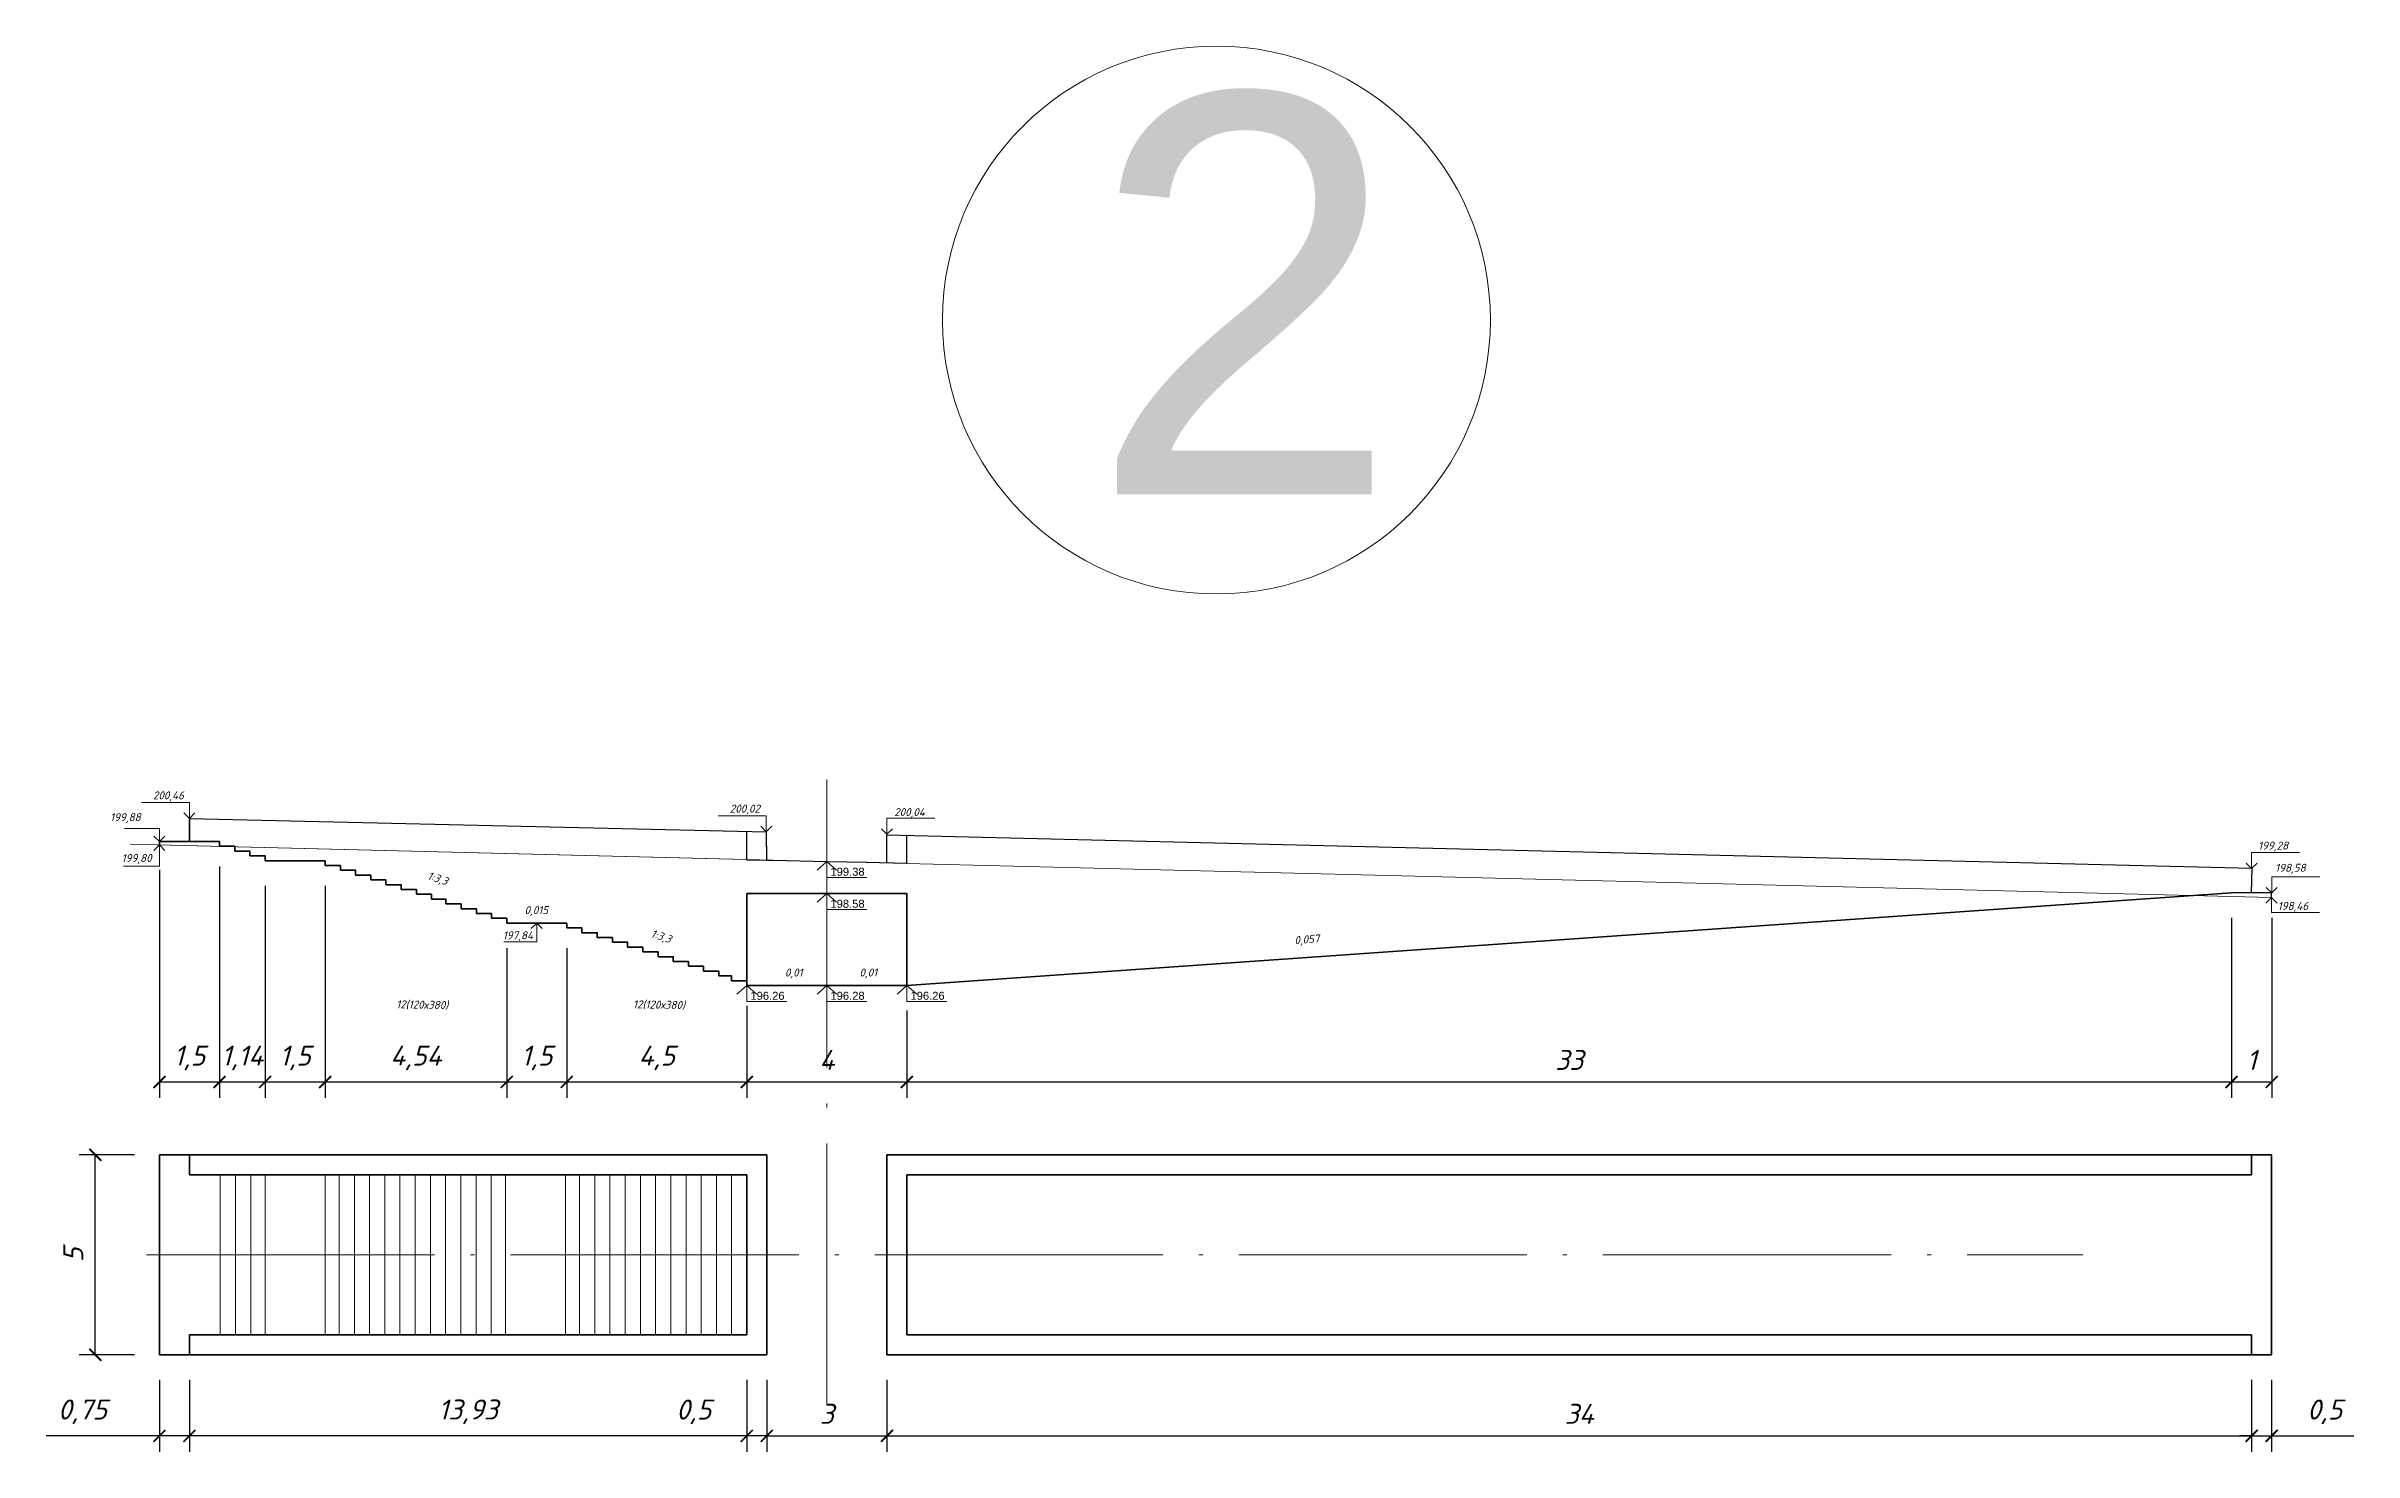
# Model space of a CAD drawing. Header units: millimetres. Extents: x -2123 to 34701, y -1286 to 835.
# Drawn here: x 4759.9 to 4817.6, y -746.5 to -711.4 of the extents above; entities that cross this region are included whole.
import ezdxf

# ---------------------------------------------------------------- set-up
doc = ezdxf.new("R2010")
doc.units = ezdxf.units.MM
doc.linetypes.add('ACAD_ISO04W100', pattern=[30, 24, -3, 0, -3])
doc.layers.get('0').update_dxf_attribs({"lineweight": 15})
doc.layers.add('вертикалка', color=6, linetype='Continuous', lineweight=15)
doc.layers.add('Текст', color=7, linetype='Continuous', lineweight=15)
doc.layers.add('поперечніе для 12м', color=7, linetype='Continuous')
doc.styles.get("Standard").update_dxf_attribs({"font": 'arial.ttf'})
doc.styles.add('Креслярський', font='isocpeui.ttf')
doc.styles.add('стиль1', font='isocpeui.ttf')
doc.dimstyles.new('3 Cтил Макс', dxfattribs={"dimtxt": 1, "dimasz": 0.3, "dimexe": 1.25, "dimexo": 0.625, "dimgap": 0.3, "dimtad": 1, "dimtxsty": 'стиль1', "dimblk": 'ARCHTICK', "dimcen": 2.5, "dimadec": 0, "dimazin": 0, "dimtfac": 1, "dimtmove": 0, "dimatfit": 3, "dimldrblk": 'DATUMFILLED', "dimfxl": 1, "dimarcsym": 0})

# ---------------------------------------------------------------- blocks, each defined once
blk = doc.blocks.new('_ArchTick')
at = {"color": 0, "linetype": 'ByBlock', "const_width": 0.15}
blk.add_lwpolyline([(-0.5, -0.5), (0.5, 0.5)], dxfattribs=at)
blk = doc.blocks.new('*D688')
at = {"layer": 'Defpoints', "color": 0, "lineweight": 20, "ltscale": 0.5, "transparency": 16777216}
for p in [(4780.904, -744.089), (4815.011, -744.089), (4815.011, -746.114)]:
    blk.add_point(p, dxfattribs=at)
at = {"layer": 'вертикалка', "color": 0, "lineweight": -2, "ltscale": 0.5, "transparency": 16777216}
for p, q in [((4780.904, -744.714), (4780.904, -746.514)), ((4815.011, -744.714), (4815.011, -746.514)), ((4780.904, -746.114), (4815.011, -746.114))]:
    blk.add_line(p, q, dxfattribs=at)
at = {"layer": 'вертикалка', "color": 0, "lineweight": -2, "ltscale": 0.5, "transparency": 16777216, "xscale": 0.3, "yscale": 0.3, "zscale": 0.3, "rotation": 180}
blk.add_blockref('_ArchTick', (4780.904, -746.114), dxfattribs=at)
at = {"layer": 'вертикалка', "color": 0, "lineweight": -2, "ltscale": 0.5, "transparency": 16777216, "xscale": 0.3, "yscale": 0.3, "zscale": 0.3}
blk.add_blockref('_ArchTick', (4815.011, -746.114), dxfattribs=at)
at = {"layer": 'вертикалка', "color": 0, "lineweight": 20, "ltscale": 0.5, "transparency": 16777216, "insert": (4798.207, -745.564), "char_height": 0.5, "attachment_point": 5, "style": 'стиль1'}
blk.add_mtext('34', dxfattribs=at)
blk = doc.blocks.new('_DatumFilled')
at = {"color": 0, "linetype": 'ByBlock'}
blk.add_solid([(0, 0.58), (-1, 0), (0, -0.58)], dxfattribs=at)
blk = doc.blocks.new('*D689')
at = {"layer": 'Defpoints', "color": 0, "lineweight": 20, "ltscale": 0.5, "transparency": 16777216}
for p in [(4777.904, -744.089), (4780.904, -744.089), (4780.904, -746.114)]:
    blk.add_point(p, dxfattribs=at)
at = {"layer": 'вертикалка', "color": 0, "lineweight": -2, "ltscale": 0.5, "transparency": 16777216}
for p, q in [((4777.904, -744.714), (4777.904, -746.514)), ((4780.904, -744.714), (4780.904, -746.514)), ((4777.904, -746.114), (4780.904, -746.114))]:
    blk.add_line(p, q, dxfattribs=at)
at = {"layer": 'вертикалка', "color": 0, "lineweight": -2, "ltscale": 0.5, "transparency": 16777216, "xscale": 0.3, "yscale": 0.3, "zscale": 0.3, "rotation": 180}
blk.add_blockref('_ArchTick', (4777.904, -746.114), dxfattribs=at)
at = {"layer": 'вертикалка', "color": 0, "lineweight": -2, "ltscale": 0.5, "transparency": 16777216, "xscale": 0.3, "yscale": 0.3, "zscale": 0.3}
blk.add_blockref('_ArchTick', (4780.904, -746.114), dxfattribs=at)
at = {"layer": 'вертикалка', "color": 0, "lineweight": 20, "ltscale": 0.5, "transparency": 16777216, "insert": (4779.404, -745.564), "char_height": 0.5, "attachment_point": 5, "style": 'стиль1'}
blk.add_mtext('3', dxfattribs=at)
blk = doc.blocks.new('*D690')
at = {"layer": 'Defpoints', "color": 0, "lineweight": 20, "ltscale": 0.5, "transparency": 16777216}
for p in [(4777.404, -744.089), (4777.904, -744.089), (4777.404, -746.114)]:
    blk.add_point(p, dxfattribs=at)
at = {"layer": 'вертикалка', "color": 0, "lineweight": -2, "ltscale": 0.5, "transparency": 16777216}
for p, q in [((4777.404, -744.714), (4777.404, -746.514)), ((4777.904, -744.714), (4777.904, -746.514)), ((4777.404, -746.114), (4775.349, -746.114)), ((4777.904, -746.114), (4777.404, -746.114)), ((4777.904, -746.114), (4778.204, -746.114))]:
    blk.add_line(p, q, dxfattribs=at)
at = {"layer": 'вертикалка', "color": 0, "lineweight": -2, "ltscale": 0.5, "transparency": 16777216, "xscale": 0.3, "yscale": 0.3, "zscale": 0.3}
blk.add_blockref('_ArchTick', (4777.404, -746.114), dxfattribs=at)
at = {"layer": 'вертикалка', "color": 0, "lineweight": -2, "ltscale": 0.5, "transparency": 16777216, "xscale": 0.3, "yscale": 0.3, "zscale": 0.3, "rotation": 180}
blk.add_blockref('_ArchTick', (4777.904, -746.114), dxfattribs=at)
at = {"layer": 'вертикалка', "color": 0, "lineweight": 20, "ltscale": 0.5, "transparency": 16777216, "insert": (4776.077, -745.514), "char_height": 0.5, "attachment_point": 5, "style": 'стиль1'}
blk.add_mtext('0,5', dxfattribs=at)
blk = doc.blocks.new('*D691')
at = {"layer": 'Defpoints', "color": 0, "lineweight": 20, "ltscale": 0.5, "transparency": 16777216}
for p in [(4763.475, -744.089), (4777.404, -744.089), (4763.475, -746.114)]:
    blk.add_point(p, dxfattribs=at)
at = {"layer": 'вертикалка', "color": 0, "lineweight": -2, "ltscale": 0.5, "transparency": 16777216}
for p, q in [((4763.475, -744.714), (4763.475, -746.514)), ((4777.404, -744.714), (4777.404, -746.514)), ((4777.404, -746.114), (4763.475, -746.114))]:
    blk.add_line(p, q, dxfattribs=at)
at = {"layer": 'вертикалка', "color": 0, "lineweight": -2, "ltscale": 0.5, "transparency": 16777216, "xscale": 0.3, "yscale": 0.3, "zscale": 0.3, "rotation": 180}
blk.add_blockref('_ArchTick', (4763.475, -746.114), dxfattribs=at)
at = {"layer": 'вертикалка', "color": 0, "lineweight": -2, "ltscale": 0.5, "transparency": 16777216, "xscale": 0.3, "yscale": 0.3, "zscale": 0.3}
blk.add_blockref('_ArchTick', (4777.404, -746.114), dxfattribs=at)
at = {"layer": 'вертикалка', "color": 0, "lineweight": 20, "ltscale": 0.5, "transparency": 16777216, "insert": (4770.439, -745.514), "char_height": 0.5, "attachment_point": 5, "style": 'стиль1'}
blk.add_mtext('13,93', dxfattribs=at)
blk = doc.blocks.new('*D692')
at = {"layer": 'Defpoints', "color": 0, "lineweight": 20, "ltscale": 0.5, "transparency": 16777216}
for p in [(4762.725, -744.089), (4763.475, -744.089), (4763.475, -746.114)]:
    blk.add_point(p, dxfattribs=at)
at = {"layer": 'вертикалка', "color": 0, "lineweight": -2, "ltscale": 0.5, "transparency": 16777216}
for p, q in [((4762.725, -744.714), (4762.725, -746.514)), ((4763.475, -744.714), (4763.475, -746.514)), ((4762.725, -746.114), (4759.893, -746.114)), ((4763.475, -746.114), (4762.725, -746.114))]:
    blk.add_line(p, q, dxfattribs=at)
at = {"layer": 'вертикалка', "color": 0, "lineweight": -2, "ltscale": 0.5, "transparency": 16777216, "xscale": 0.3, "yscale": 0.3, "zscale": 0.3, "rotation": 180}
blk.add_blockref('_ArchTick', (4762.725, -746.114), dxfattribs=at)
at = {"layer": 'вертикалка', "color": 0, "lineweight": -2, "ltscale": 0.5, "transparency": 16777216, "xscale": 0.3, "yscale": 0.3, "zscale": 0.3}
blk.add_blockref('_ArchTick', (4763.475, -746.114), dxfattribs=at)
at = {"layer": 'вертикалка', "color": 0, "lineweight": 20, "ltscale": 0.5, "transparency": 16777216, "insert": (4760.802, -745.514), "char_height": 0.5, "attachment_point": 5, "style": 'стиль1'}
blk.add_mtext('0,75', dxfattribs=at)
blk = doc.blocks.new('*D693')
at = {"layer": 'Defpoints', "color": 0, "lineweight": 20, "ltscale": 0.5, "transparency": 16777216}
for p in [(4762.725, -731.34), (4764.225, -731.377), (4764.225, -737.267)]:
    blk.add_point(p, dxfattribs=at)
at = {"layer": 'вертикалка', "color": 0, "lineweight": -2, "ltscale": 0.5, "transparency": 16777216}
for p, q in [((4762.725, -731.965), (4762.725, -737.667)), ((4764.225, -732.002), (4764.225, -737.667)), ((4762.725, -737.267), (4764.225, -737.267))]:
    blk.add_line(p, q, dxfattribs=at)
at = {"layer": 'вертикалка', "color": 0, "lineweight": -2, "ltscale": 0.5, "transparency": 16777216, "xscale": 0.3, "yscale": 0.3, "zscale": 0.3, "rotation": 180}
blk.add_blockref('_ArchTick', (4762.725, -737.267), dxfattribs=at)
at = {"layer": 'вертикалка', "color": 0, "lineweight": -2, "ltscale": 0.5, "transparency": 16777216, "xscale": 0.3, "yscale": 0.3, "zscale": 0.3}
blk.add_blockref('_ArchTick', (4764.225, -737.267), dxfattribs=at)
at = {"layer": 'вертикалка', "color": 0, "lineweight": 20, "ltscale": 0.5, "transparency": 16777216, "insert": (4763.475, -736.667), "char_height": 0.5, "attachment_point": 5, "style": 'стиль1'}
blk.add_mtext('1,5', dxfattribs=at)
blk = doc.blocks.new('*D694')
at = {"layer": 'Defpoints', "color": 0, "lineweight": 20, "ltscale": 0.5, "transparency": 16777216}
for p in [(4764.225, -731.257), (4765.365, -731.737), (4765.365, -737.267)]:
    blk.add_point(p, dxfattribs=at)
at = {"layer": 'вертикалка', "color": 0, "lineweight": -2, "ltscale": 0.5, "transparency": 16777216}
for p, q in [((4764.225, -731.882), (4764.225, -737.667)), ((4765.365, -732.362), (4765.365, -737.667)), ((4764.225, -737.267), (4765.365, -737.267))]:
    blk.add_line(p, q, dxfattribs=at)
at = {"layer": 'вертикалка', "color": 0, "lineweight": -2, "ltscale": 0.5, "transparency": 16777216, "xscale": 0.3, "yscale": 0.3, "zscale": 0.3, "rotation": 180}
blk.add_blockref('_ArchTick', (4764.225, -737.267), dxfattribs=at)
at = {"layer": 'вертикалка', "color": 0, "lineweight": -2, "ltscale": 0.5, "transparency": 16777216, "xscale": 0.3, "yscale": 0.3, "zscale": 0.3}
blk.add_blockref('_ArchTick', (4765.365, -737.267), dxfattribs=at)
at = {"layer": 'вертикалка', "color": 0, "lineweight": 20, "ltscale": 0.5, "transparency": 16777216, "insert": (4764.795, -736.667), "char_height": 0.5, "attachment_point": 5, "style": 'стиль1'}
blk.add_mtext('1,14', dxfattribs=at)
blk = doc.blocks.new('*D695')
at = {"layer": 'Defpoints', "color": 0, "lineweight": 20, "ltscale": 0.5, "transparency": 16777216}
for p in [(4765.365, -731.737), (4766.865, -731.737), (4766.865, -737.267)]:
    blk.add_point(p, dxfattribs=at)
at = {"layer": 'вертикалка', "color": 0, "lineweight": -2, "ltscale": 0.5, "transparency": 16777216}
for p, q in [((4765.365, -732.362), (4765.365, -737.667)), ((4766.865, -732.362), (4766.865, -737.667)), ((4765.365, -737.267), (4766.865, -737.267))]:
    blk.add_line(p, q, dxfattribs=at)
at = {"layer": 'вертикалка', "color": 0, "lineweight": -2, "ltscale": 0.5, "transparency": 16777216, "xscale": 0.3, "yscale": 0.3, "zscale": 0.3, "rotation": 180}
blk.add_blockref('_ArchTick', (4765.365, -737.267), dxfattribs=at)
at = {"layer": 'вертикалка', "color": 0, "lineweight": -2, "ltscale": 0.5, "transparency": 16777216, "xscale": 0.3, "yscale": 0.3, "zscale": 0.3}
blk.add_blockref('_ArchTick', (4766.865, -737.267), dxfattribs=at)
at = {"layer": 'вертикалка', "color": 0, "lineweight": 20, "ltscale": 0.5, "transparency": 16777216, "insert": (4766.115, -736.667), "char_height": 0.5, "attachment_point": 5, "style": 'стиль1'}
blk.add_mtext('1,5', dxfattribs=at)
blk = doc.blocks.new('*D696')
at = {"layer": 'Defpoints', "color": 0, "lineweight": 20, "ltscale": 0.5, "transparency": 16777216}
for p in [(4766.865, -731.857), (4771.404, -733.297), (4771.404, -737.267)]:
    blk.add_point(p, dxfattribs=at)
at = {"layer": 'вертикалка', "color": 0, "lineweight": -2, "ltscale": 0.5, "transparency": 16777216}
for p, q in [((4766.865, -732.482), (4766.865, -737.667)), ((4771.404, -733.922), (4771.404, -737.667)), ((4766.865, -737.267), (4771.404, -737.267))]:
    blk.add_line(p, q, dxfattribs=at)
at = {"layer": 'вертикалка', "color": 0, "lineweight": -2, "ltscale": 0.5, "transparency": 16777216, "xscale": 0.3, "yscale": 0.3, "zscale": 0.3, "rotation": 180}
blk.add_blockref('_ArchTick', (4766.865, -737.267), dxfattribs=at)
at = {"layer": 'вертикалка', "color": 0, "lineweight": -2, "ltscale": 0.5, "transparency": 16777216, "xscale": 0.3, "yscale": 0.3, "zscale": 0.3}
blk.add_blockref('_ArchTick', (4771.404, -737.267), dxfattribs=at)
at = {"layer": 'вертикалка', "color": 0, "lineweight": 20, "ltscale": 0.5, "transparency": 16777216, "insert": (4769.134, -736.667), "char_height": 0.5, "attachment_point": 5, "style": 'стиль1'}
blk.add_mtext('4,54', dxfattribs=at)
blk = doc.blocks.new('*D697')
at = {"layer": 'Defpoints', "color": 0, "lineweight": 20, "ltscale": 0.5, "transparency": 16777216}
for p in [(4771.404, -733.297), (4772.904, -733.297), (4772.904, -737.267)]:
    blk.add_point(p, dxfattribs=at)
at = {"layer": 'вертикалка', "color": 0, "lineweight": -2, "ltscale": 0.5, "transparency": 16777216}
for p, q in [((4771.404, -733.922), (4771.404, -737.667)), ((4772.904, -733.922), (4772.904, -737.667)), ((4771.404, -737.267), (4772.904, -737.267))]:
    blk.add_line(p, q, dxfattribs=at)
at = {"layer": 'вертикалка', "color": 0, "lineweight": -2, "ltscale": 0.5, "transparency": 16777216, "xscale": 0.3, "yscale": 0.3, "zscale": 0.3, "rotation": 180}
blk.add_blockref('_ArchTick', (4771.404, -737.267), dxfattribs=at)
at = {"layer": 'вертикалка', "color": 0, "lineweight": -2, "ltscale": 0.5, "transparency": 16777216, "xscale": 0.3, "yscale": 0.3, "zscale": 0.3}
blk.add_blockref('_ArchTick', (4772.904, -737.267), dxfattribs=at)
at = {"layer": 'вертикалка', "color": 0, "lineweight": 20, "ltscale": 0.5, "transparency": 16777216, "insert": (4772.154, -736.667), "char_height": 0.5, "attachment_point": 5, "style": 'стиль1'}
blk.add_mtext('1,5', dxfattribs=at)
blk = doc.blocks.new('*D698')
at = {"layer": 'Defpoints', "color": 0, "lineweight": 20, "ltscale": 0.5, "transparency": 16777216}
for p in [(4772.904, -733.417), (4777.404, -734.737), (4777.404, -737.267)]:
    blk.add_point(p, dxfattribs=at)
at = {"layer": 'вертикалка', "color": 0, "lineweight": -2, "ltscale": 0.5, "transparency": 16777216}
for p, q in [((4772.904, -734.042), (4772.904, -737.667)), ((4777.404, -735.362), (4777.404, -737.667)), ((4772.904, -737.267), (4777.404, -737.267))]:
    blk.add_line(p, q, dxfattribs=at)
at = {"layer": 'вертикалка', "color": 0, "lineweight": -2, "ltscale": 0.5, "transparency": 16777216, "xscale": 0.3, "yscale": 0.3, "zscale": 0.3, "rotation": 180}
blk.add_blockref('_ArchTick', (4772.904, -737.267), dxfattribs=at)
at = {"layer": 'вертикалка', "color": 0, "lineweight": -2, "ltscale": 0.5, "transparency": 16777216, "xscale": 0.3, "yscale": 0.3, "zscale": 0.3}
blk.add_blockref('_ArchTick', (4777.404, -737.267), dxfattribs=at)
at = {"layer": 'вертикалка', "color": 0, "lineweight": 20, "ltscale": 0.5, "transparency": 16777216, "insert": (4775.154, -736.667), "char_height": 0.5, "attachment_point": 5, "style": 'стиль1'}
blk.add_mtext('4,5', dxfattribs=at)
blk = doc.blocks.new('*D699')
at = {"layer": 'Defpoints', "color": 0, "lineweight": 20, "ltscale": 0.5, "transparency": 16777216}
for p in [(4777.404, -734.857), (4781.404, -734.857), (4781.404, -737.267)]:
    blk.add_point(p, dxfattribs=at)
at = {"layer": 'вертикалка', "color": 0, "lineweight": -2, "ltscale": 0.5, "transparency": 16777216}
for p, q in [((4777.404, -735.482), (4777.404, -737.667)), ((4781.404, -735.482), (4781.404, -737.667)), ((4777.404, -737.267), (4781.404, -737.267))]:
    blk.add_line(p, q, dxfattribs=at)
at = {"layer": 'вертикалка', "color": 0, "lineweight": -2, "ltscale": 0.5, "transparency": 16777216, "xscale": 0.3, "yscale": 0.3, "zscale": 0.3, "rotation": 180}
blk.add_blockref('_ArchTick', (4777.404, -737.267), dxfattribs=at)
at = {"layer": 'вертикалка', "color": 0, "lineweight": -2, "ltscale": 0.5, "transparency": 16777216, "xscale": 0.3, "yscale": 0.3, "zscale": 0.3}
blk.add_blockref('_ArchTick', (4781.404, -737.267), dxfattribs=at)
at = {"layer": 'вертикалка', "color": 0, "lineweight": 20, "ltscale": 0.5, "transparency": 16777216, "insert": (4779.404, -736.717), "char_height": 0.5, "attachment_point": 5, "style": 'стиль1'}
blk.add_mtext('4', dxfattribs=at)
blk = doc.blocks.new('*D700')
at = {"layer": 'Defpoints', "color": 0, "lineweight": 20, "ltscale": 0.5, "transparency": 16777216}
for p in [(4814.51, -732.54), (4781.404, -734.857), (4814.51, -737.267)]:
    blk.add_point(p, dxfattribs=at)
at = {"layer": 'вертикалка', "color": 0, "lineweight": -2, "ltscale": 0.5, "transparency": 16777216}
for p, q in [((4814.51, -733.165), (4814.51, -737.667)), ((4781.404, -735.482), (4781.404, -737.667)), ((4781.404, -737.267), (4814.51, -737.267))]:
    blk.add_line(p, q, dxfattribs=at)
at = {"layer": 'вертикалка', "color": 0, "lineweight": -2, "ltscale": 0.5, "transparency": 16777216, "xscale": 0.3, "yscale": 0.3, "zscale": 0.3, "rotation": 180}
blk.add_blockref('_ArchTick', (4781.404, -737.267), dxfattribs=at)
at = {"layer": 'вертикалка', "color": 0, "lineweight": -2, "ltscale": 0.5, "transparency": 16777216, "xscale": 0.3, "yscale": 0.3, "zscale": 0.3}
blk.add_blockref('_ArchTick', (4814.51, -737.267), dxfattribs=at)
at = {"layer": 'вертикалка', "color": 0, "lineweight": 20, "ltscale": 0.5, "transparency": 16777216, "insert": (4797.957, -736.717), "char_height": 0.5, "attachment_point": 5, "style": 'стиль1'}
blk.add_mtext('33', dxfattribs=at)
blk = doc.blocks.new('*D701')
at = {"layer": 'Defpoints', "color": 0, "lineweight": 20, "ltscale": 0.5, "transparency": 16777216}
for p in [(4814.51, -732.54), (4815.512, -732.54), (4815.512, -737.267)]:
    blk.add_point(p, dxfattribs=at)
at = {"layer": 'вертикалка', "color": 0, "lineweight": -2, "ltscale": 0.5, "transparency": 16777216}
for p, q in [((4814.51, -733.165), (4814.51, -737.667)), ((4815.512, -733.165), (4815.512, -737.667)), ((4814.51, -737.267), (4815.512, -737.267))]:
    blk.add_line(p, q, dxfattribs=at)
at = {"layer": 'вертикалка', "color": 0, "lineweight": -2, "ltscale": 0.5, "transparency": 16777216, "xscale": 0.3, "yscale": 0.3, "zscale": 0.3, "rotation": 180}
blk.add_blockref('_ArchTick', (4814.51, -737.267), dxfattribs=at)
at = {"layer": 'вертикалка', "color": 0, "lineweight": -2, "ltscale": 0.5, "transparency": 16777216, "xscale": 0.3, "yscale": 0.3, "zscale": 0.3}
blk.add_blockref('_ArchTick', (4815.512, -737.267), dxfattribs=at)
at = {"layer": 'вертикалка', "color": 0, "lineweight": 20, "ltscale": 0.5, "transparency": 16777216, "insert": (4815.011, -736.717), "char_height": 0.5, "attachment_point": 5, "style": 'стиль1'}
blk.add_mtext('1', dxfattribs=at)
blk = doc.blocks.new('*D702')
at = {"layer": 'Defpoints', "color": 0, "lineweight": 20, "ltscale": 0.5, "transparency": 16777216}
for p in [(4815.011, -744.089), (4815.51, -744.089), (4815.51, -746.114)]:
    blk.add_point(p, dxfattribs=at)
at = {"layer": 'вертикалка', "color": 0, "lineweight": -2, "ltscale": 0.5, "transparency": 16777216}
for p, q in [((4815.011, -744.714), (4815.011, -746.514)), ((4815.51, -744.714), (4815.51, -746.514)), ((4815.011, -746.114), (4814.711, -746.114)), ((4815.011, -746.114), (4815.51, -746.114)), ((4815.51, -746.114), (4817.565, -746.114))]:
    blk.add_line(p, q, dxfattribs=at)
at = {"layer": 'вертикалка', "color": 0, "lineweight": -2, "ltscale": 0.5, "transparency": 16777216, "xscale": 0.3, "yscale": 0.3, "zscale": 0.3}
blk.add_blockref('_ArchTick', (4815.011, -746.114), dxfattribs=at)
at = {"layer": 'вертикалка', "color": 0, "lineweight": -2, "ltscale": 0.5, "transparency": 16777216, "xscale": 0.3, "yscale": 0.3, "zscale": 0.3, "rotation": 180}
blk.add_blockref('_ArchTick', (4815.51, -746.114), dxfattribs=at)
at = {"layer": 'вертикалка', "color": 0, "lineweight": 20, "ltscale": 0.5, "transparency": 16777216, "insert": (4816.838, -745.514), "char_height": 0.5, "attachment_point": 5, "style": 'стиль1'}
blk.add_mtext('0,5', dxfattribs=at)
blk = doc.blocks.new('*D703')
at = {"layer": 'Defpoints', "color": 0, "lineweight": 20, "ltscale": 0.5, "transparency": 16777216}
for p in [(4761.121, -739.089), (4762.725, -739.089), (4762.725, -744.089)]:
    blk.add_point(p, dxfattribs=at)
at = {"layer": 'вертикалка', "color": 0, "lineweight": -2, "ltscale": 0.5, "transparency": 16777216}
for p, q in [((4762.1, -739.089), (4760.721, -739.089)), ((4761.121, -744.089), (4761.121, -739.089)), ((4762.1, -744.089), (4760.721, -744.089))]:
    blk.add_line(p, q, dxfattribs=at)
at = {"layer": 'вертикалка', "color": 0, "lineweight": -2, "ltscale": 0.5, "transparency": 16777216, "xscale": 0.3, "yscale": 0.3, "zscale": 0.3}
for p, rotation in [((4761.121, -739.089), 90), ((4761.121, -744.089), 270)]:
    blk.add_blockref('_ArchTick', p, dxfattribs=dict(at, rotation=rotation))
at = {"layer": 'вертикалка', "color": 0, "lineweight": 20, "ltscale": 0.5, "transparency": 16777216, "insert": (4760.571, -741.589), "char_height": 0.5, "attachment_point": 5, "rotation": 90, "style": 'стиль1'}
blk.add_mtext('5', dxfattribs=at)

msp = doc.modelspace()

# ---------------------------------------------------------------- linework, layer by layer
at = {"color": 0, "lineweight": 18}
for points in [[(4763.474, -730.68), (4763.474, -730.28), (4762.274, -730.28)], [(4763.336, -730.542), (4763.474, -730.68), (4763.611, -730.542)], [(4777.891, -731.012), (4777.891, -730.612), (4776.691, -730.612)], [(4780.904, -731.075), (4780.904, -730.675), (4782.104, -730.675)], [(4762.725, -731.257), (4762.725, -730.934), (4761.855, -730.934)], [(4762.862, -731.12), (4762.725, -731.257), (4762.587, -731.12)], [(4777.753, -730.874), (4777.891, -731.012), (4778.028, -730.874)], [(4781.041, -730.938), (4780.904, -731.075), (4780.767, -730.938)], [(4762.725, -731.34), (4762.725, -731.871), (4761.827, -731.871)], [(4762.862, -731.478), (4762.725, -731.34), (4762.587, -731.478)], [(4815.148, -731.798), (4815.011, -731.935), (4814.873, -731.798)], [(4815.011, -731.935), (4815.011, -731.535), (4816.211, -731.535)], [(4815.65, -732.403), (4815.512, -732.54), (4815.375, -732.403)], [(4815.512, -732.54), (4815.512, -732.14), (4816.712, -732.14)], [(4815.645, -732.797), (4815.508, -732.66), (4815.37, -732.797)], [(4815.51, -732.635), (4815.51, -733.035), (4816.71, -733.035)], [(4772.154, -733.297), (4772.154, -733.767), (4771.33, -733.767)], [(4772.291, -733.435), (4772.154, -733.297), (4772.017, -733.435)]]:
    msp.add_lwpolyline(points, dxfattribs=at)
for points in [[(4769.224, -732.214, 0, 0, 0), (4769.899, -732.43, 0.143, 0, 0), (4770.22, -732.533, 0, 0, 0)], [(4771.768, -733.12, 0, 0, 0), (4772.475, -733.158, 0.143, 0, 0), (4772.812, -733.177, 0, 0, 0)], [(4774.809, -733.661, 0, 0, 0), (4775.483, -733.877, 0.143, 0, 0), (4775.804, -733.98, 0, 0, 0)], [(4779.024, -734.679, 0, 0, 0), (4778.317, -734.718, 0.143, 0, 0), (4777.98, -734.736, 0, 0, 0)], [(4779.992, -734.679, 0, 0, 0), (4780.699, -734.718, 0.143, 0, 0), (4781.036, -734.736, 0, 0, 0)]]:
    msp.add_lwpolyline(points, format="xyseb", dxfattribs=at)
at = {"color": 0, "lineweight": 30}
msp.add_lwpolyline([(4791.753, -733.878, 0, 0, 0), (4791.047, -733.93, 0.143, 0, 0), (4790.71, -733.954, 0, 0, 0)], format="xyseb", dxfattribs=at)
at = {"layer": 'вертикалка', "color": 5, "lineweight": 20}
for points in [[(4762.724, -731.257), (4763.474, -731.257)], [(4762.725, -731.757), (4762.725, -731.257)], [(4777.403, -731.711), (4777.403, -731.011), (4777.892, -731.004)], [(4813.513, -732.61), (4814.51, -732.54)], [(4815.508, -732.54), (4815.51, -732.66)], [(4766.865, -739.589), (4766.865, -743.589)]]:
    msp.add_lwpolyline(points, dxfattribs=at)
at = {"layer": 'вертикалка', "color": 1, "lineweight": 20}
msp.add_lwpolyline([(4815.51, -732.66), (4761.989, -731.322), (4761.989, -731.322)], dxfattribs=at)
at = {"layer": 'поперечніе для 12м', "color": 116, "linetype": 'ACAD_ISO04W100', "lineweight": 9, "ltscale": 0.3, "true_color": 0x136734}
for points in [[(4779.404, -729.707), (4779.404, -745.349)], [(4762.4, -741.589), (4810.793, -741.589)]]:
    msp.add_lwpolyline(points, dxfattribs=at)
at = {"layer": 'поперечніе для 12м', "color": 177, "lineweight": 30, "true_color": 0x293189}
for points in [[(4763.474, -730.68), (4777.892, -731.011)], [(4777.403, -731.711), (4777.403, -731.011)], [(4777.902, -731.722), (4777.892, -731.011)], [(4777.905, -731.723), (4777.892, -731.075)], [(4780.904, -731.091), (4815.023, -731.925)], [(4777.403, -731.711), (4778.401, -731.734), (4779.404, -731.757), (4780.404, -731.777), (4781.404, -731.797)], [(4815.01, -732.54), (4815.023, -731.925)], [(4815.508, -732.66), (4815.51, -732.54), (4814.51, -732.54)]]:
    msp.add_lwpolyline(points, dxfattribs=at)
at = {"layer": 'поперечніе для 12м', "color": 116, "lineweight": 35, "true_color": 0x136734}
for points in [[(4763.474, -731.257), (4763.474, -730.68)], [(4762.725, -739.089), (4777.904, -739.089)], [(4777.904, -739.089), (4777.904, -744.089)], [(4780.904, -739.089), (4815.51, -739.089)], [(4780.904, -739.089), (4780.904, -744.089)], [(4763.475, -739.589), (4777.404, -739.589)], [(4777.404, -739.589), (4777.404, -743.589)], [(4777.904, -739.589), (4777.904, -743.589)], [(4781.404, -739.589), (4815.011, -739.589)], [(4781.404, -739.589), (4781.404, -743.589)], [(4763.475, -743.589), (4777.404, -743.589)], [(4781.404, -743.589), (4815.011, -743.589)], [(4762.725, -744.089), (4777.904, -744.089)], [(4780.904, -744.089), (4815.51, -744.089)]]:
    msp.add_lwpolyline(points, dxfattribs=at)
at = {"layer": 'поперечніе для 12м', "color": 177, "lineweight": 35, "true_color": 0x293189}
for points in [[(4764.225, -731.257), (4762.725, -731.257), (4762.725, -731.34)], [(4764.225, -731.377), (4764.225, -731.257), (4763.845, -731.257)], [(4764.605, -731.497), (4764.605, -731.377), (4764.225, -731.377)], [(4764.985, -731.617), (4764.985, -731.497), (4764.605, -731.497)], [(4765.365, -731.737), (4765.365, -731.617), (4764.985, -731.617)], [(4766.865, -731.737), (4765.365, -731.737)], [(4766.865, -731.737), (4766.865, -731.857)], [(4767.245, -731.977), (4767.245, -731.857), (4766.865, -731.857)], [(4767.625, -732.097), (4767.625, -731.977), (4767.245, -731.977)], [(4768.005, -732.217), (4768.005, -732.097), (4767.625, -732.097)], [(4768.385, -732.337), (4768.385, -732.217), (4768.005, -732.217)], [(4768.765, -732.457), (4768.765, -732.337), (4768.385, -732.337)], [(4769.145, -732.577), (4769.145, -732.457), (4768.765, -732.457)], [(4769.525, -732.697), (4769.525, -732.577), (4769.145, -732.577)], [(4769.884, -732.817), (4769.884, -732.697), (4769.525, -732.697)], [(4770.264, -732.937), (4770.264, -732.817), (4769.884, -732.817)], [(4770.644, -733.057), (4770.644, -732.937), (4770.264, -732.937)], [(4781.404, -734.857), (4814.51, -732.54)], [(4771.024, -733.177), (4771.024, -733.057), (4770.644, -733.057)], [(4771.404, -733.297), (4771.404, -733.177), (4771.024, -733.177)], [(4772.904, -733.297), (4771.404, -733.297)], [(4772.904, -733.417), (4772.904, -733.297)], [(4772.904, -733.297), (4772.904, -733.417)], [(4773.284, -733.537), (4773.284, -733.417), (4772.904, -733.417)], [(4773.664, -733.657), (4773.664, -733.537), (4773.284, -733.537)], [(4774.044, -733.777), (4774.044, -733.657), (4773.664, -733.657)], [(4774.424, -733.897), (4774.424, -733.777), (4774.044, -733.777)], [(4774.804, -734.017), (4774.804, -733.897), (4774.424, -733.897)], [(4775.184, -734.137), (4775.184, -734.017), (4774.804, -734.017)], [(4775.564, -734.257), (4775.564, -734.137), (4775.184, -734.137)], [(4775.944, -734.377), (4775.944, -734.257), (4775.564, -734.257)], [(4776.324, -734.497), (4776.324, -734.377), (4775.944, -734.377)], [(4776.704, -734.617), (4776.704, -734.497), (4776.324, -734.497)], [(4777.024, -734.737), (4777.024, -734.617), (4776.704, -734.617)], [(4777.404, -734.857), (4777.404, -734.737), (4777.024, -734.737)], [(4762.725, -739.089), (4762.725, -744.089)], [(4763.475, -739.089), (4763.475, -739.589)], [(4815.011, -739.089), (4815.011, -739.589)], [(4815.51, -739.089), (4815.51, -744.089)], [(4763.475, -743.589), (4763.475, -744.089)], [(4815.011, -743.589), (4815.011, -744.089)]]:
    msp.add_lwpolyline(points, dxfattribs=at)
at = {"layer": 'поперечніе для 12м', "color": 30, "lineweight": 30, "true_color": 0xf26722}
for points in [[(4780.904, -731.797), (4780.904, -731.091)], [(4781.404, -731.797), (4781.404, -731.091)]]:
    msp.add_lwpolyline(points, dxfattribs=at)
at = {"layer": 'поперечніе для 12м', "color": 177, "lineweight": 15, "true_color": 0x293189}
msp.add_lwpolyline([(4762.342, -731.331), (4779.404, -731.757)], dxfattribs=at)
at = {"layer": 'поперечніе для 12м', "color": 7, "lineweight": 9}
for points in [[(4779.404, -731.757), (4779.158, -731.974)], [(4779.404, -731.757), (4779.649, -731.973)], [(4779.404, -731.757), (4779.404, -732.157), (4780.404, -732.157)], [(4779.404, -732.557), (4779.158, -732.774)], [(4779.404, -732.557), (4779.649, -732.773)], [(4779.404, -732.557), (4779.404, -732.957), (4780.404, -732.957)], [(4777.404, -734.857), (4777.158, -735.074)], [(4777.404, -734.857), (4777.649, -735.073)], [(4777.404, -734.857), (4777.404, -735.257), (4778.404, -735.257)], [(4779.404, -734.857), (4779.158, -735.074)], [(4779.404, -734.857), (4779.649, -735.073)], [(4779.404, -734.857), (4779.404, -735.257), (4780.404, -735.257)], [(4781.404, -734.857), (4781.158, -735.074)], [(4781.404, -734.857), (4781.649, -735.073)], [(4781.404, -734.857), (4781.404, -735.257), (4782.404, -735.257)]]:
    msp.add_lwpolyline(points, dxfattribs=at)
at = {"layer": 'поперечніе для 12м', "color": 32, "lineweight": 35, "true_color": 0xcd6928}
for points in [[(4779.404, -732.557), (4777.404, -732.557), (4777.404, -734.857), (4781.404, -734.857), (4781.404, -732.557)], [(4779.404, -732.557), (4781.404, -732.557)]]:
    msp.add_lwpolyline(points, dxfattribs=at)
at = {"layer": 'поперечніе для 12м', "color": 7, "lineweight": 35}
msp.add_lwpolyline([(4779.404, -732.557), (4779.404, -732.557), (4780.904, -732.557), (4777.904, -732.557)], dxfattribs=at)
at = {"layer": 'поперечніе для 12м', "color": 116, "lineweight": 18, "true_color": 0x136734}
for points in [[(4764.245, -739.589), (4764.245, -743.589)], [(4764.625, -739.589), (4764.625, -743.589)], [(4765.005, -739.589), (4765.005, -743.589)], [(4767.216, -739.589), (4767.216, -743.589)], [(4767.596, -739.589), (4767.596, -743.589)], [(4767.976, -739.589), (4767.976, -743.589)], [(4768.356, -739.589), (4768.356, -743.589)], [(4768.736, -739.589), (4768.736, -743.589)], [(4769.116, -739.589), (4769.116, -743.589)], [(4769.496, -739.589), (4769.496, -743.589)], [(4769.876, -739.589), (4769.876, -743.589)], [(4770.256, -739.589), (4770.256, -743.589)], [(4770.636, -739.589), (4770.636, -743.589)], [(4771.016, -739.589), (4771.016, -743.589)], [(4773.224, -739.589), (4773.224, -743.589)], [(4773.604, -739.589), (4773.604, -743.589)], [(4773.984, -739.589), (4773.984, -743.589)], [(4774.364, -739.589), (4774.364, -743.589)], [(4774.744, -739.589), (4774.744, -743.589)], [(4775.124, -739.589), (4775.124, -743.589)], [(4775.504, -739.589), (4775.504, -743.589)], [(4775.884, -739.589), (4775.884, -743.589)], [(4776.264, -739.589), (4776.264, -743.589)], [(4776.644, -739.589), (4776.644, -743.589)], [(4777.024, -739.589), (4777.024, -743.589)]]:
    msp.add_lwpolyline(points, dxfattribs=at)
at = {"layer": 'поперечніе для 12м', "color": 177, "lineweight": 18, "true_color": 0x293189}
for points in [[(4765.365, -739.589), (4765.365, -743.589)], [(4771.375, -739.589), (4771.375, -743.589)], [(4772.875, -739.589), (4772.875, -743.589)]]:
    msp.add_lwpolyline(points, dxfattribs=at)
at = {"layer": 'Текст', "color": 18, "lineweight": 20, "true_color": 0x000000}
msp.add_circle((4789.14, -718.222, -1.649), 6.847, dxfattribs=at)

# ---------------------------------------------------------------- texts
at = {"color": 0, "char_height": 0.2, "style": 'Креслярський'}
for s, insert, width, attachment_point, rotation in [('200,46', (4762.561, -730.003), 6.8889, 1, 359.89338), ('199,88', (4762.256, -730.548), 6.8889, 3, 0.10662), ('200,02', (4776.978, -730.335), 6.8889, 1, 359.89338), ('200,04', (4781.086, -730.422), 6.8889, 1, 359.89338), ('199,28', (4815.923, -731.259), 6.8889, 3, 0.10662), ('199,80', (4762.529, -731.57), 6.8889, 3, 0.10662), ('198,58', (4816.361, -731.814), 6.8889, 3, 0.10662), ('1:3,3', (4769.465, -732.003), 6.8889, 1, 342.04128), ('0,015', (4772.437, -732.872), 6.8889, 3, 0.10662), ('198,46', (4816.423, -733.016), 6.8889, 9, 359.89338), ('197,84', (4772.061, -733.501), 6.8889, 3, 0.10662), ('1:3,3', (4775.05, -733.45), 6.8889, 1, 342.04128), ('0,057', (4791.706, -733.579), 0.97958, 3, 4.41233), ('0,01', (4778.355, -734.432), 6.8889, 1, 359.89338), ('0,01', (4780.661, -734.432), 6.8889, 3, 0.10662), ('12(120х380)', (4768.643, -735.226), 1.47564, 1, 359.14369), ('12(120х380)', (4774.56, -735.226), 1.47564, 1, 359.14369)]:
    msp.add_mtext(s, dxfattribs=dict(at, insert=insert, width=width, attachment_point=attachment_point, rotation=rotation))
at = {"layer": 'поперечніе для 12м', "color": 7, "lineweight": 9, "char_height": 0.2, "attachment_point": 1}
for s, width, insert in [('199.38', 0.41147, (4779.493, -731.913)), ('198.58', 0.41147, (4779.493, -732.713)), ('196.26', 0.85283, (4777.493, -735.013)), ('196.28', 0.41147, (4779.493, -735.013)), ('196.26', 0.41147, (4781.493, -735.013))]:
    msp.add_mtext_dynamic_manual_height_columns(s, width=width, gutter_width=12.5, heights=[0], dxfattribs=dict(at, insert=insert))
at = {"layer": 'Текст', "color": 18, "true_color": 0x000000, "insert": (4785.954, -712.575, -1.649), "char_height": 10, "attachment_point": 1}
msp.add_mtext_dynamic_manual_height_columns('2', width=4.68276, gutter_width=12.5, heights=[0], dxfattribs=at)

# ---------------------------------------------------------------- dimensions: what is measured, and where the dimension line sits
at = {"layer": 'вертикалка', "color": 5, "lineweight": 20, "ltscale": 0.5}
for base, p1, p2, picture, middle in [((4765.365, -737.267), (4764.225, -731.257), (4765.365, -731.737), '*D694', (4764.795, -737.267)), ((4763.475, -746.114), (4762.725, -744.089), (4763.475, -744.089), '*D692', (4760.802, -746.114))]:
    dim = msp.add_linear_dim(base=base, p1=p1, p2=p2, dimstyle='3 Cтил Макс', override={"dimtxt": 0.5, "dimexe": 0.4}, dxfattribs=at)
    dim.commit()
    dim.dimension.update_dxf_attribs({"geometry": picture, "text_midpoint": middle, "dimtype": 160})
for base, p1, p2, picture, middle in [((4764.225, -737.267), (4762.725, -731.34), (4764.225, -731.377), '*D693', (4763.475, -736.667)), ((4766.865, -737.267), (4765.365, -731.737), (4766.865, -731.737), '*D695', (4766.115, -736.667)), ((4771.404, -737.267), (4766.865, -731.857), (4771.404, -733.297), '*D696', (4769.134, -736.667)), ((4815.512, -737.267), (4814.51, -732.54), (4815.512, -732.54), '*D701', (4815.011, -736.717)), ((4772.904, -737.267), (4771.404, -733.297), (4772.904, -733.297), '*D697', (4772.154, -736.667)), ((4777.404, -737.267), (4772.904, -733.417), (4777.404, -734.737), '*D698', (4775.154, -736.667)), ((4781.404, -737.267), (4777.404, -734.857), (4781.404, -734.857), '*D699', (4779.404, -736.717)), ((4763.475, -746.114), (4777.404, -744.089), (4763.475, -744.089), '*D691', (4770.439, -745.514)), ((4777.404, -746.114), (4777.904, -744.089), (4777.404, -744.089), '*D690', (4776.077, -745.514)), ((4780.904, -746.114), (4777.904, -744.089), (4780.904, -744.089), '*D689', (4779.404, -745.564)), ((4815.51, -746.114), (4815.011, -744.089), (4815.51, -744.089), '*D702', (4816.838, -745.514))]:
    dim = msp.add_linear_dim(base=base, p1=p1, p2=p2, dimstyle='3 Cтил Макс', override={"dimtxt": 0.5, "dimexe": 0.4}, dxfattribs=at)
    dim.commit()
    dim.dimension.update_dxf_attribs({"geometry": picture, "text_midpoint": middle})
dim = msp.add_linear_dim(base=(4814.51, -737.267), p1=(4781.404, -734.857), p2=(4814.51, -732.54), text='33', dimstyle='3 Cтил Макс', override={"dimtxt": 0.5, "dimexe": 0.4}, dxfattribs=at)
dim.commit()
dim.dimension.update_dxf_attribs({"geometry": '*D700', "text_midpoint": (4797.957, -736.717)})
dim = msp.add_linear_dim(base=(4761.121, -739.089), p1=(4762.725, -744.089), p2=(4762.725, -739.089), angle=90, dimstyle='3 Cтил Макс', override={"dimtxt": 0.5, "dimexe": 0.4}, dxfattribs=at)
dim.commit()
dim.dimension.update_dxf_attribs({"geometry": '*D703', "text_midpoint": (4760.571, -741.589)})
dim = msp.add_linear_dim(base=(4815.011, -746.114), p1=(4780.904, -744.089), p2=(4815.011, -744.089), text='34', dimstyle='3 Cтил Макс', override={"dimtxt": 0.5, "dimexe": 0.4}, dxfattribs=at)
dim.commit()
dim.dimension.update_dxf_attribs({"geometry": '*D688', "text_midpoint": (4798.207, -746.114), "dimtype": 160})

doc.saveas('drawing.dxf')
